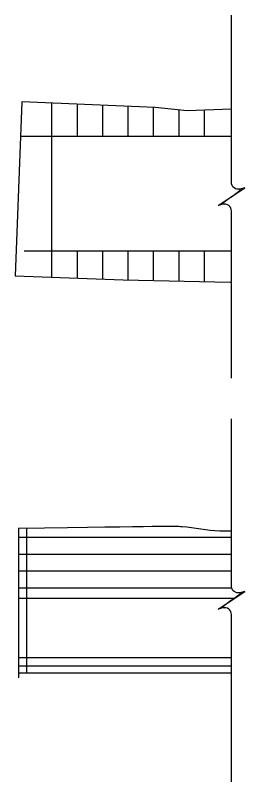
# Model space of a CAD drawing. Header units: metres. Extents: x 1491 to 3802, y 1670 to 4183.
# Drawn here: x 1680.2 to 1693.73, y 1736.98 to 1782.18 of the extents above; entities that cross this region are included whole.
import ezdxf

# ---------------------------------------------------------------- set-up
doc = ezdxf.new("R2010")
doc.units = ezdxf.units.M
doc.layers.add('04_TEXT_int_sec', color=7, linetype='Continuous')
doc.layers.add('22_BLOQUE_RECORTE', color=7, linetype='Continuous')

# ---------------------------------------------------------------- blocks, each defined once
blk = doc.blocks.new('*U52')
at = {"layer": '22_BLOQUE_RECORTE', "linetype": 'Continuous'}
h = blk.add_hatch(color=191, dxfattribs=at)
h.dxf.hatch_style = 1
h.paths.add_polyline_path([(-1.16, 1.75), (-1, 1.13, -0.078331), (-0.98, 0.85), (-0.96, 1.1, -0.700782), (-0.84, 1.14), (0, 0)])
h = blk.add_hatch(color=191, dxfattribs=at)
h.dxf.hatch_style = 1
h.paths.add_polyline_path([(1, -1.13, -0.078331), (0.98, -0.85), (0.96, -1.1, -0.700782), (0.84, -1.14), (0, 0), (1.16, -1.75)])
at = {"layer": '22_BLOQUE_RECORTE', "color": 191, "linetype": 'Continuous'}
for points in [[(-23.88, 0), (-1.88, 0, 0.490659), (-1, 1.13), (-1.16, 1.75), (1.16, -1.75), (1, -1.13, -0.490659), (1.88, 0), (23.88, 0)], [(0, 0), (-0.84, 1.14, 0.700782), (-0.96, 1.1), (-0.98, 0.85)], [(0, 0), (0.84, -1.14, 0.700782), (0.96, -1.1), (0.98, -0.85)]]:
    blk.add_lwpolyline(points, format="xyb", dxfattribs=at)

msp = doc.modelspace()

# ---------------------------------------------------------------- linework, layer by layer
for p, q in [((1682.339, 1777), (1682.339, 1776.502)), ((1683.839, 1776.937), (1683.839, 1775.044)), ((1685.339, 1776.874), (1685.339, 1775.044)), ((1686.839, 1776.81), (1686.839, 1775.044)), ((1688.339, 1776.747), (1688.339, 1775.044)), ((1689.839, 1776.595), (1689.839, 1775.044)), ((1691.339, 1776.583), (1691.339, 1775.044)), ((1683.839, 1768.29), (1683.839, 1766.676)), ((1685.339, 1768.29), (1685.339, 1766.62)), ((1686.839, 1768.29), (1686.839, 1766.568)), ((1688.339, 1768.29), (1688.339, 1766.534)), ((1689.839, 1768.29), (1689.839, 1766.5)), ((1691.339, 1768.29), (1691.339, 1766.467)), ((1682.339, 1767.23), (1682.339, 1766.731)), ((1680.392, 1751.928), (1680.392, 1743.103)), ((1680.408, 1743.404), (1680.408, 1751.928)), ((1680.887, 1743.404), (1680.887, 1751.935)), ((1680.392, 1751.404), (1692.943, 1751.404)), ((1680.392, 1750.404), (1692.943, 1750.404)), ((1680.392, 1749.404), (1692.943, 1749.404)), ((1680.392, 1748.404), (1692.959, 1748.404)), ((1680.392, 1747.804), (1693.137, 1747.804)), ((1680.392, 1744.304), (1692.943, 1744.304)), ((1680.392, 1743.804), (1692.943, 1743.804)), ((1680.392, 1743.404), (1692.943, 1743.404))]:
    msp.add_line(p, q)
msp.add_lwpolyline([(1692.943, 1776.648), (1690.333, 1776.543), (1688.451, 1776.742), (1680.583, 1777.075), (1680.201, 1766.811), (1686.568, 1766.574), (1692.863, 1766.432), (1692.943, 1766.433)])
at = {"color": 8, "linetype": 'Continuous', "ltscale": 12}
msp.add_open_spline([(1680.392, 1751.928), (1689.05, 1752.059), (1690.291, 1752.083), (1691.741, 1751.744), (1692.712, 1751.767), (1692.943, 1751.777)], degree=3, knots=[0.059, 0.059, 0.059, 0.059, 1.131121, 2.732888, 3.230698, 3.230698, 3.230698, 3.230698], dxfattribs=at)
at = {"layer": '04_TEXT_int_sec'}
for p, q in [((1682.339, 1776.514), (1682.339, 1766.742)), ((1680.526, 1775.044), (1692.943, 1775.044)), ((1680.717, 1768.29), (1692.943, 1768.29))]:
    msp.add_line(p, q, dxfattribs=at)

# ---------------------------------------------------------------- block references
at = {"layer": '22_BLOQUE_RECORTE', "xscale": 0.448, "yscale": 0.448, "zscale": 0.448, "rotation": 90}
for p in [(1692.943, 1771.483), (1692.943, 1747.675)]:
    msp.add_blockref('*U52', p, dxfattribs=at)

doc.saveas('drawing.dxf')
